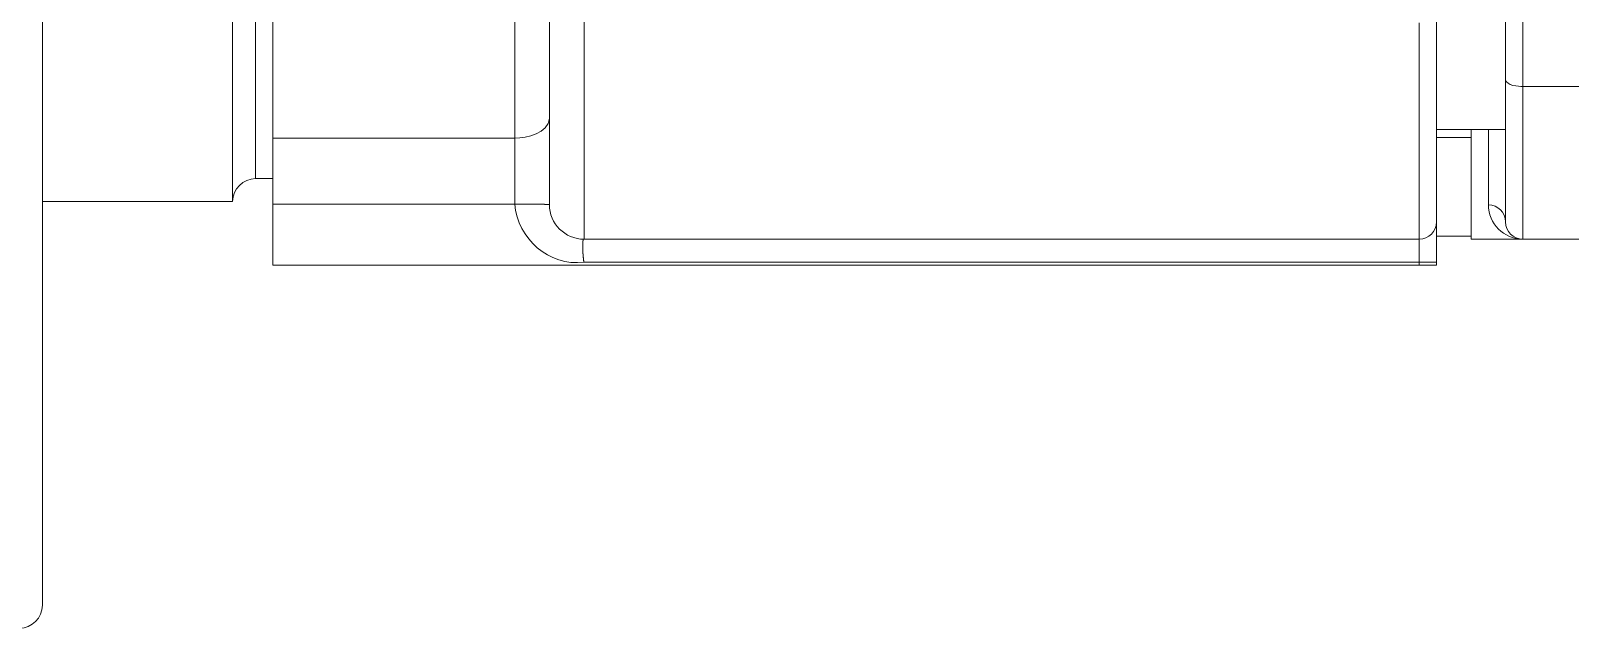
# Model space of a CAD drawing. Header units: millimetres. Extents: x -1838618 to -1600818, y -1770412 to -1553248.
# Drawn here: x -1791920.7 to -1791787.1, y -1686304.2 to -1686252.4 of the extents above; entities that cross this region are included whole.
import ezdxf

# ---------------------------------------------------------------- set-up
doc = ezdxf.new("R2010")
doc.units = ezdxf.units.MM
doc.header["$LTSCALE"] = 100
doc.layers.add('412equipment', color=6, linetype='Continuous')
doc.layers.add('_____1', color=160, linetype='Continuous')

# ---------------------------------------------------------------- blocks, each defined once
blk = doc.blocks.new('A$C2A4D0462')
at = {"layer": '_____1', "color": 7, "lineweight": 0}
for p, q in [((40.5004, -36.4963), (40.5004, -47.4321)), ((31.9331, -43.906), (31.9331, -50.4303)), ((34.6671, -47.7301), (34.6671, -45.818)), ((35.0673, -48.3144), (35.0673, -46.2432)), ((33.1671, -47.964), (33.1671, -46.6573)), ((33.0331, -46.8419), (33.0331, -48.097)), ((39.9002, -47.0641), (39.9002, -48.3144)), ((40.5004, -48.3144), (40.5004, -47.4321)), ((40.5004, -47.4321), (45.3673, -47.4321)), ((33.2674, -47.7301), (34.6671, -47.7301)), ((34.6671, -47.7301), (34.6661, -48.1111)), ((40.0001, -47.6798), (40.4001, -47.6798)), ((40.0001, -47.7273), (40.2001, -47.7273)), ((40.2001, -47.6798), (40.2001, -48.3144)), ((40.3004, -47.6798), (40.3004, -48.1149)), ((33.1671, -47.964), (33.2674, -47.964)), ((31.9331, -48.097), (33.0331, -48.097)), ((34.6661, -48.1111), (33.2674, -48.1111)), ((39.9002, -48.3144), (35.0673, -48.3144)), ((39.9002, -48.4473), (39.9002, -48.3144)), ((40.0001, -48.2968), (40.2001, -48.2968)), ((40.2001, -48.3144), (40.5004, -48.3144)), ((39.9002, -48.4473), (35.0673, -48.4473)), ((39.9002, -48.4642), (39.9002, -48.4473)), ((39.9002, -48.4473), (40.0001, -48.4473))]:
    blk.add_line(p, q, dxfattribs=at)
for points in [[(40.0001, -35.4638), (40.0001, -35.48), (40.0001, -35.7139), (40.0001, -36.876), (40.0001, -47.051), (40.0001, -48.2141), (40.0001, -48.4473), (40.0001, -48.4642)], [(40.4001, -48.2141), (40.4001, -47.3931), (40.4001, -36.5339), (40.4001, -35.7139)], [(34.8671, -44.7704), (34.8671, -45.1349), (34.8671, -46.3321), (34.8671, -48.1142)], [(33.2674, -48.4642), (33.2674, -48.1111), (33.2674, -47.7301), (33.2674, -46.8719)], [(45.3924, -48.3144), (45.3924, -48.3144), (45.3673, -48.3144), (40.5004, -48.3144)], [(40.0001, -48.4642), (39.9002, -48.4642), (33.2674, -48.4642)]]:
    blk.add_lwpolyline(points, dxfattribs=at)
for points in [[(40.4001, -47.3931), (40.4044, -47.4259), (40.4757, -47.4317), (40.5004, -47.4321)], [(34.8671, -47.615), (34.8609, -47.7015), (34.7367, -47.7304), (34.6671, -47.7301)], [(33.1671, -47.964), (33.0938, -47.964), (33.0342, -48.0236), (33.0342, -48.097)], [(35.0673, -48.4473), (34.8616, -48.4718), (34.6863, -48.3137), (34.6661, -48.1111)], [(34.8671, -48.1142), (34.8671, -48.2248), (34.9569, -48.3144), (35.0673, -48.3144)], [(40.3004, -48.1149), (40.3, -48.2258), (40.3896, -48.313), (40.5004, -48.3144)], [(40.3004, -48.1149), (40.3546, -48.1156), (40.4001, -48.159), (40.4001, -48.2141)], [(39.9002, -48.3144), (39.9554, -48.3144), (40.0001, -48.2696), (40.0001, -48.2141)], [(40.4001, -48.2141), (40.4001, -48.2696), (40.4449, -48.3144), (40.5004, -48.3144)], [(31.8001, -50.5633), (31.8735, -50.5633), (31.9331, -50.5037), (31.9331, -50.4303)]]:
    blk.add_open_spline(points, degree=3, dxfattribs=at)
for points, knots in [([(34.6661, -48.1111), (34.683, -48.1111), (34.7004, -48.1111), (34.7173, -48.1111), (34.725, -48.1111), (34.7331, -48.1111), (34.7412, -48.1111), (34.7412, -48.1111), (34.7424, -48.1121), (34.7424, -48.1121), (34.7424, -48.1121), (34.7533, -48.1121), (34.7533, -48.1121), (34.7572, -48.1121), (34.7614, -48.1121), (34.7653, -48.1121), (34.7896, -48.1121), (34.8139, -48.1121), (34.8384, -48.1121), (34.8384, -48.1121), (34.8384, -48.1132), (34.8384, -48.1132), (34.8475, -48.1132), (34.857, -48.1132), (34.8661, -48.1132), (34.8661, -48.1132), (34.8661, -48.1142), (34.8661, -48.1142), (34.8661, -48.1142), (34.8671, -48.1142), (34.8671, -48.1142)], [0, 0, 0, 0, 1, 1, 1, 2, 2, 2, 3, 3, 3, 4, 4, 4, 5, 5, 5, 6, 6, 6, 7, 7, 7, 8, 8, 8, 9, 9, 9, 10, 10, 10, 10]), ([(35.0673, -48.3144), (35.0673, -48.3144), (35.065, -48.3144), (35.065, -48.3144), (35.065, -48.3144), (35.065, -48.3151), (35.065, -48.3151), (35.065, -48.3151), (35.064, -48.3151), (35.064, -48.3151), (35.064, -48.3151), (35.064, -48.3161), (35.064, -48.3161), (35.064, -48.3161), (35.0633, -48.3161), (35.0633, -48.3161), (35.0633, -48.3161), (35.0633, -48.3192), (35.0633, -48.3192), (35.0633, -48.3192), (35.0623, -48.3192), (35.0623, -48.3192), (35.0623, -48.3192), (35.0623, -48.323), (35.0623, -48.323), (35.0623, -48.323), (35.0613, -48.323), (35.0613, -48.323), (35.0613, -48.3254), (35.0613, -48.3278), (35.0613, -48.3302), (35.0613, -48.3302), (35.0602, -48.3302), (35.0602, -48.3302), (35.0602, -48.3385), (35.0602, -48.3474), (35.0602, -48.356), (35.0602, -48.3605), (35.0602, -48.3647), (35.0602, -48.3688), (35.0602, -48.3712), (35.0602, -48.374), (35.0602, -48.376), (35.0602, -48.376), (35.0602, -48.3819), (35.0602, -48.3819), (35.0602, -48.3819), (35.0613, -48.3829), (35.0613, -48.3829), (35.0613, -48.3881), (35.0613, -48.3933), (35.0613, -48.3981), (35.0613, -48.3981), (35.0623, -48.3991), (35.0623, -48.3991), (35.0623, -48.3991), (35.0623, -48.406), (35.0623, -48.406), (35.0619, -48.4122), (35.0637, -48.4077), (35.0633, -48.4139), (35.0633, -48.4139), (35.0633, -48.4201), (35.0633, -48.4201), (35.0633, -48.4201), (35.064, -48.4212), (35.064, -48.4212), (35.064, -48.4239), (35.064, -48.427), (35.064, -48.4298), (35.064, -48.4298), (35.065, -48.4312), (35.065, -48.4312), (35.065, -48.4312), (35.065, -48.438), (35.065, -48.438), (35.065, -48.438), (35.0662, -48.4401), (35.0662, -48.4401), (35.0662, -48.4401), (35.0662, -48.4463), (35.0662, -48.4463), (35.0662, -48.4463), (35.0673, -48.4473), (35.0673, -48.4473)], [0, 0, 0, 0, 1, 1, 1, 2, 2, 2, 3, 3, 3, 4, 4, 4, 5, 5, 5, 6, 6, 6, 7, 7, 7, 8, 8, 8, 9, 9, 9, 10, 10, 10, 11, 11, 11, 12, 12, 12, 13, 13, 13, 14, 14, 14, 15, 15, 15, 16, 16, 16, 17, 17, 17, 18, 18, 18, 19, 19, 19, 20, 20, 20, 21, 21, 21, 22, 22, 22, 23, 23, 23, 24, 24, 24, 25, 25, 25, 26, 26, 26, 27, 27, 27, 28, 28, 28, 28])]:
    blk.add_open_spline(points, degree=3, knots=knots, dxfattribs=at)
blk = doc.blocks.new('LOW PLATFOR')
at = {"layer": '412equipment', "linetype": 'Continuous', "lineweight": 0, "xscale": 15, "yscale": 15, "zscale": 15}
blk.add_blockref('A$C2A4D0462', (-26600.08, 0, 590), dxfattribs=at)

msp = doc.modelspace()

# ---------------------------------------------------------------- block references
at = {"layer": '412equipment', "color": 7}
msp.add_blockref('LOW PLATFOR', (-1765798.6, -1685545.74), dxfattribs=at)

doc.saveas('drawing.dxf')
